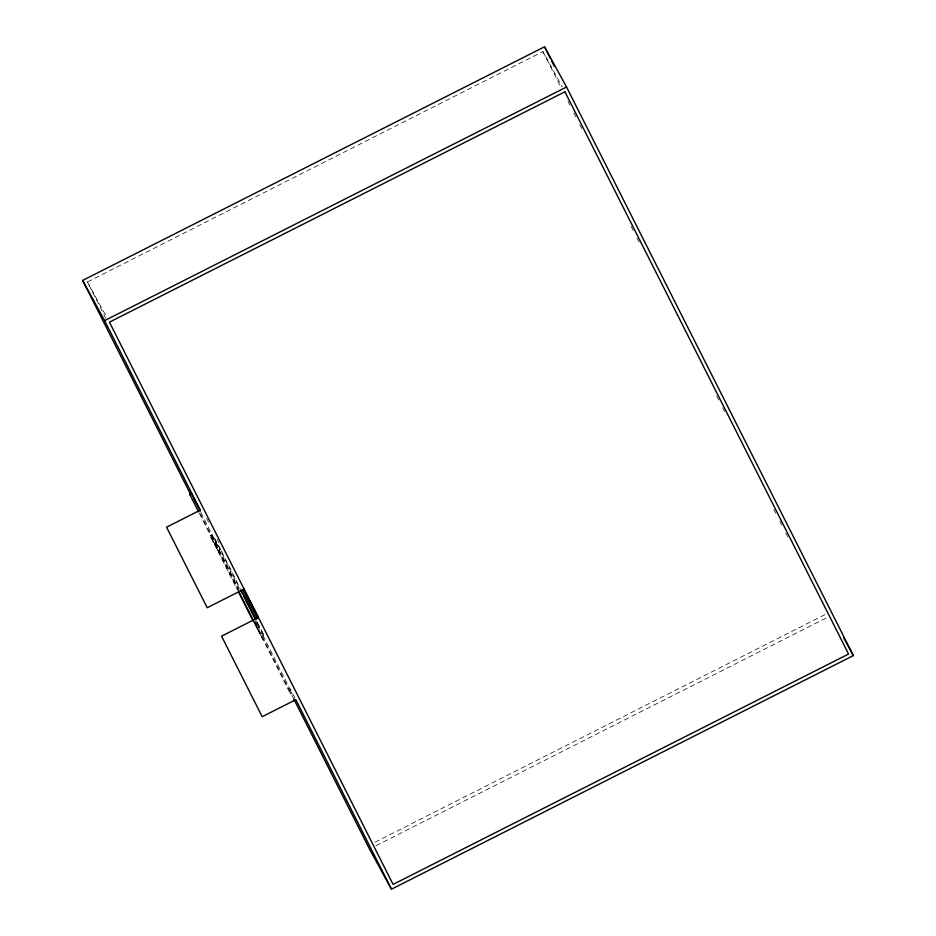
<?xml version="1.0" encoding="UTF-8"?>
<svg xmlns="http://www.w3.org/2000/svg" width="936" height="936" viewBox="0 0 936 936"><rect width="100%" height="100%" fill="white"/><g stroke="black" fill="none" stroke-linecap="round" stroke-linejoin="round"><path stroke-width="0.7" stroke-dasharray="4.68 3.51" d="M105.862 318.486L87.434 281.958L542.915 51.585L562.173 86.755M210.12 535.778L211.723 534.959L218.299 546.963L216.696 547.782L210.12 535.778L237.463 589.961M220.697 549.725L214.426 538.27L212.027 539.487L218.287 550.941L220.697 549.725L240.248 588.487M263.718 635.006L257.459 623.563L255.048 624.78L261.32 636.223L263.718 635.006L256.546 620.79M256.335 627.377L257.938 626.57L264.514 638.574L262.911 639.382L253.75 622.194M256.639 627.939L258.242 627.12M288.066 689.177L289.669 688.37L295.168 698.42M292.055 693.108L291.599 692.266L289.996 693.085L290.452 693.915L292.055 693.108L262.922 635.415M374.973 842.248L826.558 613.84M375.98 845.699L827.447 617.35M87.434 281.958L106.692 317.14M542.915 51.585L561.343 88.113M567.93 101.158L569.895 105.066M573.85 112.893L575.827 116.813M579.77 124.64L581.747 128.548M631.098 226.383L633.075 230.303M637.03 238.13L638.995 242.038M716.66 395.975L718.626 399.894M722.58 407.722L724.558 411.629M773.908 509.476L775.885 513.384M779.828 521.212L781.806 525.131M785.76 532.958L787.726 536.866M206.552 518.088L208.517 521.995M217.082 538.96L219.047 542.868M214.426 538.27L239.85 588.674M256.148 620.977L257.459 623.563M200.889 512.448L219.89 550.122M211.723 534.959L239.066 589.154M255.341 621.41L257.938 626.57M200.386 513.852L238.54 589.493M254.99 622.089L293.81 699.028M199.286 513.256L237.849 589.703M254.147 622.007L290.452 693.915"/><path stroke-width="1.4" d="M190.523 494.29L82.637 280.426L544.53 46.8L566.537 87.001L853.363 655.574L391.47 889.2L369.463 848.999L293.81 699.028M82.637 280.426L104.645 320.627L566.537 87.001M189.61 494.079L191.213 493.272L191.669 494.103L190.066 494.922L189.61 494.079L198.643 511.98M192.453 499.66L194.056 498.841L200.245 510.155L166.573 527.19L207.207 607.733L244.097 589.072M843.734 637.989L853.363 655.574M243.805 596.407L249.374 606.575M544.53 46.8L550.45 58.535M551.772 61.144L554.404 66.362M242.74 589.832L257.224 618.532M240.903 589.785L255.902 619.503M104.645 320.627L200.245 510.155M241.16 591.26L242.459 593.845M245.723 600.304L255.493 619.679M391.47 889.2L295.858 699.672L262.174 716.707L221.551 636.164L258.43 617.503L243.641 589.095M191.213 493.272L200.245 511.173M238.294 590.522L254.019 621.679M238.75 592.476L253.083 620.931M564.923 91.787L109.442 322.159L393.085 884.415L848.566 654.042L564.923 91.787"/></g></svg>
